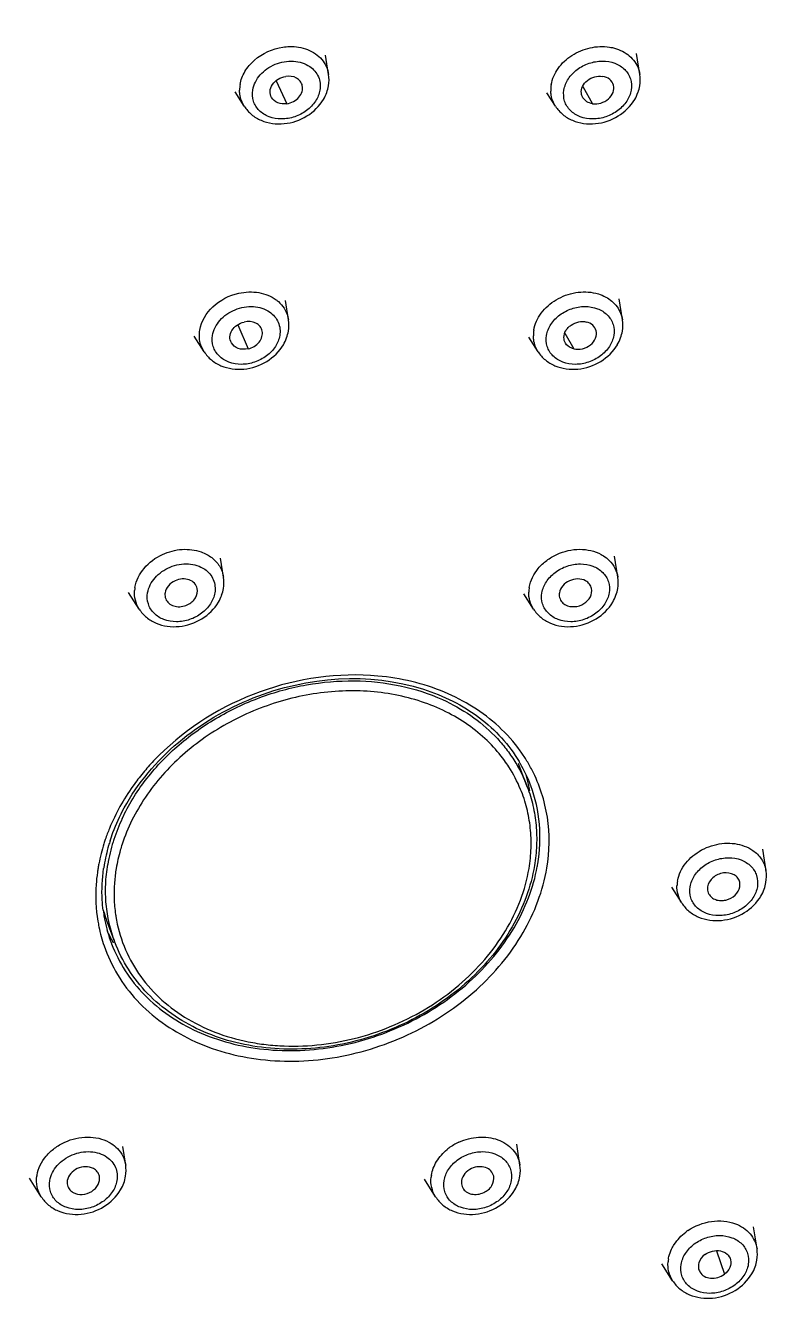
# Model space of a CAD drawing. Extents: x 11391 to 14551, y -233 to 2082.
# Drawn here: x 12465.1 to 12485.5, y 882.06 to 916.44 of the extents above; entities that cross this region are included whole.
import ezdxf

# ---------------------------------------------------------------- set-up
doc = ezdxf.new("R2010")
doc.units = 0
doc.header["$LTSCALE"] = 10
doc.header["$MEASUREMENT"] = 0
doc.layers.get('0').update_dxf_attribs({"linetype": 'CONTINUOUS'})

msp = doc.modelspace()

# ---------------------------------------------------------------- linework, layer by layer
at = {"color": 7, "linetype": 'Continuous'}
for p, q in [((12473.292, 915.12), (12473.211, 915.644)), ((12481.698, 915.12), (12481.61, 915.689)), ((12471.013, 914.262), (12470.763, 914.654)), ((12479.418, 914.262), (12479.186, 914.627)), ((12481.227, 908.497), (12481.14, 909.065)), ((12472.207, 908.497), (12472.127, 909.017)), ((12469.928, 907.639), (12469.662, 908.056)), ((12478.948, 907.639), (12478.701, 908.027)), ((12470.453, 901.551), (12470.374, 902.065)), ((12481.103, 901.551), (12481.015, 902.121)), ((12468.174, 900.693), (12467.889, 901.141)), ((12478.824, 900.693), (12478.561, 901.106)), ((12478.655, 895.899), (12478.43, 896.497)), ((12485.106, 893.62), (12485.015, 894.214)), ((12484.398, 893.201), (12484.396, 893.319)), ((12482.827, 892.762), (12482.558, 893.184)), ((12467.518, 891.707), (12467.293, 892.306)), ((12467.81, 885.689), (12467.733, 886.19)), ((12478.459, 885.689), (12478.373, 886.251)), ((12465.531, 884.832), (12465.21, 885.335)), ((12476.18, 884.832), (12475.879, 885.304)), ((12484.861, 883.426), (12484.77, 884.023)), ((12482.582, 882.569), (12482.292, 883.024))]:
    msp.add_line(p, q, dxfattribs=at)
at = {"color": 9, "linetype": 'Continuous'}
for p, q in [((12471.878, 914.952), (12472.163, 914.332)), ((12480.157, 914.798), (12480.417, 914.332)), ((12470.839, 908.366), (12471.116, 907.716)), ((12479.671, 908.143), (12479.911, 907.716)), ((12483.766, 883.378), (12483.982, 882.742))]:
    msp.add_line(p, q, dxfattribs=at)
for centre, radius, start, end in [((12471.774, 914.7), 0.888, 170.5065, 179.9615), ((12480.175, 914.701), 0.884, 170.49, 182.0677), ((12479.709, 908.078), 0.888, 170.5002, 180.4249), ((12468.944, 901.13), 0.897, 170.5281, 175.8845), ((12479.589, 901.131), 0.892, 170.5123, 178.5862), ((12473.469, 891.974), 6.739, 134.8855, 136.7142), ((12473.349, 892.086), 6.575, 136.7059, 140.4186), ((12474.993, 894.393), 3.766, 22.3995, 32.8232), ((12475.13, 894.454), 4.117, 27.3987, 31.8371), ((12475.072, 894.563), 3.924, 20.2448, 20.6292), ((12472.219, 892.933), 4.972, 154.9208, 161.8975), ((12472.187, 892.797), 5.206, 157.6759, 161.1684), ((12471.912, 892.885), 4.917, 162.5292, 169.0392), ((12472.077, 892.835), 5.09, 161.1763, 162.546), ((12471.841, 893.048), 4.578, 162.6123, 170.5117), ((12472.052, 892.989), 4.796, 161.9199, 162.6865), ((12471.635, 892.942), 4.634, 170.5373, 171.9667), ((12471.676, 892.936), 4.675, 169.0955, 170.5364), ((12471.716, 892.998), 4.22, 170.5311, 175.5526), ((12474.499, 894.555), 4.502, 349.6978, 350.5378), ((12484.303, 893.497), 0.812, 8.6974, 11.8963), ((12483.592, 893.2), 0.892, 170.5203, 177.8726), ((12471.124, 892.946), 4.12, 189.4142, 191.5751), ((12471.32, 893), 3.823, 188.263, 189.0452), ((12471.099, 892.941), 4.096, 191.5776, 199.0324), ((12471.094, 893.067), 3.926, 200.6292, 200.9831), ((12477.39, 885.008), 1.42, 126.9378, 129.3087), ((12477.434, 884.947), 1.496, 114.5943, 126.866), ((12466.312, 885.267), 0.908, 170.5376, 171.9797), ((12476.953, 885.268), 0.9, 170.5337, 174.1483), ((12483.806, 882.727), 1.443, 124.1241, 126.9543), ((12483.353, 883.006), 0.898, 170.5294, 175.4866)]:
    msp.add_arc(centre, radius, start, end, dxfattribs=at)
at = {"color": 7, "linetype": 'Continuous'}
for centre, radius, start, end in [((12472.181, 915.021), 1.128, 329.4741, 339.948), ((12480.587, 915.021), 1.128, 329.4741, 339.948), ((12471.097, 908.398), 1.128, 329.4741, 339.948), ((12480.117, 908.398), 1.128, 329.4741, 339.948), ((12469.343, 901.452), 1.128, 329.4741, 339.948), ((12479.992, 901.452), 1.128, 329.4741, 339.948), ((12474.813, 895.136), 3.865, 20.6223, 21.0448), ((12475.055, 894.545), 3.947, 30.4056, 30.9987), ((12475.06, 894.548), 3.941, 29.9885, 30.4056), ((12475.109, 894.575), 3.885, 20.6544, 30.0046), ((12474.812, 895.138), 3.965, 11.6109, 15.7987), ((12474.791, 895.134), 3.986, 11.2299, 11.6137), ((12474.778, 895.131), 4, 9.2857, 11.229), ((12471.742, 893.028), 4.576, 163.6807, 170.5142), ((12471.991, 892.961), 4.834, 162.2032, 163.747), ((12471.594, 893.054), 4.426, 170.5376, 171.7288), ((12483.995, 893.521), 1.128, 329.4741, 339.948), ((12471.119, 893.064), 3.949, 187.2443, 190.2803), ((12470.912, 893.667), 3.867, 196.5584, 200.6206), ((12471.091, 893.059), 3.92, 190.2837, 191.2653), ((12471.059, 893.052), 3.888, 191.2587, 200.6003), ((12470.912, 893.671), 3.968, 204.5537, 209.658), ((12470.93, 893.681), 3.989, 209.6549, 210.0105), ((12466.7, 885.591), 1.128, 329.4741, 339.948), ((12477.349, 885.591), 1.128, 329.4741, 339.948), ((12483.751, 883.328), 1.128, 329.4741, 339.948)]:
    msp.add_arc(centre, radius, start, end, dxfattribs=at)
at = {"color": 9, "linetype": 'Continuous'}
for points, knots in [([(12509.455, 896.624), (12509.799, 898.691), (12510.033, 902.871), (12508.901, 909.007), (12506.323, 914.664), (12502.408, 919.603), (12497.327, 923.631), (12491.291, 926.602), (12484.536, 928.415), (12477.32, 929.015), (12469.909, 928.381), (12460.178, 925.943), (12451.155, 921.249), (12443.791, 914.71), (12439.367, 909.139), (12436.186, 903.078), (12434.954, 898.768), (12434.597, 896.623)], [0, 0, 0, 0, 0.057279, 0.113229, 0.168926, 0.225491, 0.283876, 0.344681, 0.408101, 0.473925, 0.541618, 0.610414, 0.747275, 0.814026, 0.878586, 0.940574, 1, 1, 1, 1]), ([(12435.366, 896.622), (12435.673, 898.38), (12436.639, 901.907), (12439.016, 906.946), (12442.278, 911.696), (12447.735, 917.53), (12456.234, 923.402), (12467.924, 927.558), (12480.07, 928.515), (12489.755, 926.473), (12496.463, 923.173), (12500.772, 920.007), (12504.311, 916.195), (12506.101, 913.269), (12506.828, 911.75)], [0, 0, 0, 0, 0.058256, 0.118591, 0.181072, 0.245532, 0.378538, 0.513692, 0.646024, 0.771485, 0.831227, 0.888946, 0.945009, 1, 1, 1, 1]), ([(12506.619, 911.625), (12505.897, 913.137), (12504.119, 916.048), (12500.603, 919.843), (12496.319, 922.994), (12489.649, 926.278), (12480.015, 928.31), (12467.935, 927.356), (12456.31, 923.217), (12447.862, 917.37), (12442.44, 911.563), (12439.203, 906.835), (12436.848, 901.821), (12435.894, 898.313), (12435.592, 896.564)], [0, 0, 0, 0, 0.054994, 0.111057, 0.168777, 0.228521, 0.353993, 0.486343, 0.621509, 0.754513, 0.818966, 0.881436, 0.941758, 1, 1, 1, 1]), ([(12474.913, 927.536), (12477.885, 927.698), (12483.746, 927.414), (12490.727, 925.434), (12495.68, 922.926), (12498.983, 920.654), (12501.867, 918.001), (12503.492, 915.99), (12504.215, 914.939)], [0, 0, 0, 0, 0.268409, 0.524543, 0.647787, 0.767816, 0.885019, 1, 1, 1, 1]), ([(12436.217, 896.386), (12436.489, 898.019), (12437.343, 901.295), (12439.45, 906), (12442.351, 910.466), (12447.225, 916.012), (12454.876, 921.747), (12465.54, 926.141), (12476.832, 927.752), (12486.074, 926.601), (12492.728, 924.167), (12497.156, 921.684), (12500.977, 918.578), (12503.079, 916.112), (12503.988, 914.81)], [0, 0, 0, 0, 0.057753, 0.117461, 0.179204, 0.242865, 0.374388, 0.508704, 0.641328, 0.768271, 0.829003, 0.887713, 0.944583, 1, 1, 1, 1]), ([(12435.943, 896.547), (12436.241, 898.334), (12437.206, 901.923), (12439.632, 907.042), (12442.986, 911.853), (12448.613, 917.728), (12457.363, 923.547), (12465.418, 926.173), (12469.558, 926.912)], [0, 0, 0, 0, 0.113224, 0.230632, 0.352357, 0.478035, 0.737269, 1, 1, 1, 1]), ([(12470.898, 914.847), (12470.919, 914.97), (12471.015, 915.219), (12471.37, 915.635), (12471.777, 915.818), (12472.055, 915.859)], [0, 0, 0, 0, 0.231272, 0.479956, 1, 1, 1, 1]), ([(12472.055, 915.859), (12472.113, 915.868), (12472.338, 915.888), (12472.569, 915.852), (12472.725, 915.791)], [0, 0, 0, 0, 0.259552, 1, 1, 1, 1]), ([(12472.725, 915.791), (12472.87, 915.733), (12473.135, 915.558), (12473.27, 915.265), (12473.292, 915.12)], [0, 0, 0, 0, 0.514549, 1, 1, 1, 1]), ([(12479.304, 914.847), (12479.33, 915.002), (12479.469, 915.314), (12479.851, 915.664), (12480.343, 915.869), (12480.704, 915.886), (12480.876, 915.859)], [0, 0, 0, 0, 0.231251, 0.483154, 0.744923, 1, 1, 1, 1]), ([(12480.876, 915.859), (12480.902, 915.855), (12481.005, 915.836), (12481.106, 915.803), (12481.178, 915.771)], [0, 0, 0, 0, 0.255167, 1, 1, 1, 1]), ([(12481.178, 915.771), (12481.312, 915.71), (12481.554, 915.535), (12481.676, 915.258), (12481.698, 915.12)], [0, 0, 0, 0, 0.512884, 1, 1, 1, 1]), ([(12471.241, 914.701), (12471.266, 914.85), (12471.383, 915.07), (12471.623, 915.281), (12471.919, 915.443), (12472.331, 915.519), (12472.656, 915.422), (12472.783, 915.335)], [0, 0, 0, 0, 0.236328, 0.365273, 0.497999, 0.759832, 1, 1, 1, 1]), ([(12472.783, 915.335), (12472.882, 915.267), (12473.05, 915.074), (12473.076, 914.819), (12473.056, 914.701)], [0, 0, 0, 0, 0.50219, 1, 1, 1, 1]), ([(12479.647, 914.701), (12479.665, 914.806), (12479.753, 915.019), (12479.998, 915.271), (12480.32, 915.439), (12480.677, 915.501), (12481.02, 915.445), (12481.3, 915.275), (12481.467, 915.007), (12481.478, 914.799), (12481.462, 914.701)], [0, 0, 0, 0, 0.121323, 0.252671, 0.390131, 0.526779, 0.656064, 0.775111, 0.887043, 1, 1, 1, 1]), ([(12471.013, 914.262), (12470.951, 914.359), (12470.896, 914.509), (12470.886, 914.662), (12470.886, 914.701)], [0, 0, 0, 0, 0.746215, 1, 1, 1, 1]), ([(12473.056, 914.701), (12473.038, 914.595), (12472.95, 914.382), (12472.705, 914.13), (12472.382, 913.962), (12472.025, 913.901), (12471.683, 913.956), (12471.403, 914.127), (12471.236, 914.395), (12471.225, 914.602), (12471.241, 914.701)], [0, 0, 0, 0, 0.121325, 0.252677, 0.39014, 0.526788, 0.656071, 0.775106, 0.887034, 1, 1, 1, 1]), ([(12479.418, 914.262), (12479.361, 914.352), (12479.308, 914.49), (12479.294, 914.633), (12479.292, 914.669)], [0, 0, 0, 0, 0.746906, 1, 1, 1, 1]), ([(12481.462, 914.701), (12481.444, 914.595), (12481.355, 914.382), (12481.111, 914.13), (12480.788, 913.962), (12480.431, 913.901), (12480.089, 913.956), (12479.808, 914.127), (12479.641, 914.395), (12479.631, 914.602), (12479.647, 914.701)], [0, 0, 0, 0, 0.121323, 0.252671, 0.390131, 0.526779, 0.656064, 0.775111, 0.887043, 1, 1, 1, 1]), ([(12469.813, 908.224), (12469.852, 908.46), (12470.135, 908.924), (12470.607, 909.16), (12470.865, 909.217)], [0, 0, 0, 0, 0.475819, 1, 1, 1, 1]), ([(12470.865, 909.217), (12471.042, 909.257), (12471.4, 909.272), (12471.738, 909.139), (12471.873, 909.04)], [0, 0, 0, 0, 0.521282, 1, 1, 1, 1]), ([(12478.834, 908.224), (12478.861, 908.387), (12479.013, 908.715), (12479.426, 909.072), (12479.951, 909.265), (12480.329, 909.259), (12480.504, 909.217)], [0, 0, 0, 0, 0.232004, 0.48537, 0.747445, 1, 1, 1, 1]), ([(12480.504, 909.217), (12480.528, 909.211), (12480.622, 909.186), (12480.712, 909.149), (12480.775, 909.114)], [0, 0, 0, 0, 0.255078, 1, 1, 1, 1]), ([(12480.775, 909.114), (12480.893, 909.051), (12481.103, 908.877), (12481.208, 908.624), (12481.227, 908.497)], [0, 0, 0, 0, 0.510492, 1, 1, 1, 1]), ([(12470.156, 908.078), (12470.181, 908.227), (12470.298, 908.447), (12470.538, 908.659), (12470.834, 908.82), (12471.246, 908.896), (12471.571, 908.799), (12471.698, 908.713)], [0, 0, 0, 0, 0.236327, 0.365272, 0.497996, 0.759829, 1, 1, 1, 1]), ([(12471.873, 909.04), (12471.894, 909.024), (12471.975, 908.959), (12472.044, 908.879), (12472.086, 908.814)], [0, 0, 0, 0, 0.255195, 1, 1, 1, 1]), ([(12479.177, 908.078), (12479.194, 908.184), (12479.283, 908.397), (12479.527, 908.649), (12479.85, 908.817), (12480.207, 908.878), (12480.55, 908.823), (12480.83, 908.652), (12480.997, 908.384), (12481.008, 908.177), (12480.992, 908.078)], [0, 0, 0, 0, 0.121325, 0.252683, 0.390147, 0.526781, 0.656059, 0.775097, 0.887031, 1, 1, 1, 1]), ([(12471.698, 908.713), (12471.797, 908.644), (12471.965, 908.451), (12471.991, 908.196), (12471.971, 908.078)], [0, 0, 0, 0, 0.50219, 1, 1, 1, 1]), ([(12469.817, 907.915), (12469.802, 907.991), (12469.796, 908.096), (12469.809, 908.198), (12469.813, 908.224)], [0, 0, 0, 0, 0.745843, 1, 1, 1, 1]), ([(12471.971, 908.078), (12471.953, 907.972), (12471.865, 907.76), (12471.62, 907.508), (12471.298, 907.339), (12470.941, 907.278), (12470.598, 907.334), (12470.318, 907.504), (12470.151, 907.772), (12470.14, 907.98), (12470.156, 908.078)], [0, 0, 0, 0, 0.121325, 0.252683, 0.390147, 0.526781, 0.656059, 0.775097, 0.887031, 1, 1, 1, 1]), ([(12478.948, 907.639), (12478.888, 907.735), (12478.833, 907.882), (12478.822, 908.033), (12478.821, 908.071)], [0, 0, 0, 0, 0.746393, 1, 1, 1, 1]), ([(12480.992, 908.078), (12480.974, 907.972), (12480.885, 907.76), (12480.641, 907.508), (12480.318, 907.339), (12479.961, 907.278), (12479.618, 907.334), (12479.338, 907.504), (12479.171, 907.772), (12479.16, 907.98), (12479.177, 908.078)], [0, 0, 0, 0, 0.121325, 0.252676, 0.390138, 0.526787, 0.656072, 0.775106, 0.887036, 1, 1, 1, 1]), ([(12468.806, 902.168), (12468.972, 902.244), (12469.324, 902.336), (12469.688, 902.293), (12469.851, 902.235)], [0, 0, 0, 0, 0.513405, 1, 1, 1, 1]), ([(12469.851, 902.235), (12469.953, 902.199), (12470.141, 902.1), (12470.286, 901.943), (12470.34, 901.857)], [0, 0, 0, 0, 0.514223, 1, 1, 1, 1]), ([(12478.709, 901.278), (12478.74, 901.465), (12478.882, 901.742), (12479.176, 902.016), (12479.542, 902.232), (12480.059, 902.352), (12480.477, 902.262), (12480.651, 902.168)], [0, 0, 0, 0, 0.234827, 0.362617, 0.494378, 0.756394, 1, 1, 1, 1]), ([(12468.06, 901.278), (12468.091, 901.465), (12468.282, 901.84), (12468.616, 902.081), (12468.806, 902.168)], [0, 0, 0, 0, 0.476488, 1, 1, 1, 1]), ([(12468.403, 901.132), (12468.428, 901.281), (12468.544, 901.501), (12468.784, 901.712), (12469.08, 901.874), (12469.492, 901.95), (12469.817, 901.853), (12469.944, 901.766)], [0, 0, 0, 0, 0.236327, 0.365272, 0.497996, 0.759829, 1, 1, 1, 1]), ([(12479.052, 901.132), (12479.07, 901.237), (12479.159, 901.45), (12479.403, 901.702), (12479.726, 901.87), (12480.083, 901.932), (12480.425, 901.876), (12480.705, 901.706), (12480.872, 901.438), (12480.883, 901.23), (12480.867, 901.132)], [0, 0, 0, 0, 0.121325, 0.252677, 0.39014, 0.526788, 0.656071, 0.775106, 0.887034, 1, 1, 1, 1]), ([(12480.651, 902.168), (12480.671, 902.157), (12480.75, 902.111), (12480.823, 902.053), (12480.871, 902.005)], [0, 0, 0, 0, 0.25484, 1, 1, 1, 1]), ([(12480.871, 902.005), (12480.932, 901.943), (12481.036, 901.802), (12481.09, 901.635), (12481.103, 901.551)], [0, 0, 0, 0, 0.50306, 1, 1, 1, 1]), ([(12469.944, 901.766), (12470.044, 901.698), (12470.212, 901.505), (12470.237, 901.25), (12470.217, 901.132)], [0, 0, 0, 0, 0.50219, 1, 1, 1, 1]), ([(12468.174, 900.693), (12468.128, 900.766), (12468.057, 900.93), (12468.043, 901.107), (12468.05, 901.195)], [0, 0, 0, 0, 0.496562, 1, 1, 1, 1]), ([(12470.217, 901.132), (12470.2, 901.026), (12470.111, 900.813), (12469.867, 900.561), (12469.544, 900.393), (12469.187, 900.332), (12468.844, 900.387), (12468.564, 900.558), (12468.397, 900.826), (12468.386, 901.033), (12468.403, 901.132)], [0, 0, 0, 0, 0.121325, 0.252677, 0.39014, 0.526788, 0.656071, 0.775106, 0.887034, 1, 1, 1, 1]), ([(12478.824, 900.693), (12478.781, 900.761), (12478.714, 900.91), (12478.695, 901.072), (12478.697, 901.153)], [0, 0, 0, 0, 0.497439, 1, 1, 1, 1]), ([(12480.867, 901.132), (12480.849, 901.026), (12480.761, 900.813), (12480.516, 900.561), (12480.193, 900.393), (12479.836, 900.332), (12479.494, 900.387), (12479.214, 900.558), (12479.047, 900.826), (12479.036, 901.033), (12479.052, 901.132)], [0, 0, 0, 0, 0.121325, 0.252677, 0.39014, 0.526788, 0.656071, 0.775106, 0.887034, 1, 1, 1, 1]), ([(12467.715, 895.04), (12467.884, 895.403), (12468.317, 896.105), (12469.179, 897.018), (12470.229, 897.775), (12471.416, 898.34), (12472.683, 898.686), (12473.971, 898.797), (12475.218, 898.666), (12476.002, 898.415), (12476.365, 898.25)], [0, 0, 0, 0, 0.118652, 0.242526, 0.37039, 0.500378, 0.630308, 0.758007, 0.881635, 1, 1, 1, 1]), ([(12474.622, 898.886), (12473.556, 898.984), (12471.36, 898.673), (12469.474, 897.506), (12468.714, 896.749)], [0, 0, 0, 0, 0.499292, 1, 1, 1, 1]), ([(12477.884, 897.521), (12477.46, 897.912), (12476.42, 898.556), (12475.237, 898.83), (12474.622, 898.886)], [0, 0, 0, 0, 0.482808, 1, 1, 1, 1]), ([(12477.633, 897.084), (12477.475, 897.243), (12477.127, 897.538), (12476.537, 897.901), (12475.881, 898.182), (12474.927, 898.445), (12473.641, 898.541), (12472.085, 898.291), (12470.609, 897.699), (12469.523, 896.949), (12468.795, 896.224), (12468.336, 895.635), (12467.969, 895.009), (12467.787, 894.568), (12467.714, 894.345)], [0, 0, 0, 0, 0.055966, 0.113496, 0.172771, 0.233826, 0.360536, 0.491849, 0.624586, 0.755239, 0.818917, 0.881029, 0.941406, 1, 1, 1, 1]), ([(12476.365, 898.25), (12476.632, 898.129), (12477.136, 897.846), (12477.687, 897.385), (12478.056, 896.965), (12478.296, 896.63), (12478.499, 896.275), (12478.608, 896.025), (12478.655, 895.899)], [0, 0, 0, 0, 0.260658, 0.512541, 0.635964, 0.75807, 0.879266, 1, 1, 1, 1]), ([(12478.628, 896.626), (12478.577, 896.707), (12478.361, 897.031), (12478.099, 897.323), (12477.884, 897.521)], [0, 0, 0, 0, 0.2476, 1, 1, 1, 1]), ([(12478.158, 896.434), (12478.121, 896.492), (12477.963, 896.723), (12477.781, 896.936), (12477.633, 897.084)], [0, 0, 0, 0, 0.248135, 1, 1, 1, 1]), ([(12466.852, 865.386), (12471.665, 865.386), (12481.371, 867.039), (12492.218, 872.682), (12499.353, 878.996), (12503.64, 884.375), (12506.732, 890.23), (12507.936, 894.395), (12508.289, 896.469)], [0, 0, 0, 0, 0.258775, 0.519132, 0.646124, 0.768949, 0.886903, 1, 1, 1, 1]), ([(12479.183, 893.704), (12479.258, 894.155), (12479.275, 895.075), (12478.991, 895.952), (12478.786, 896.348)], [0, 0, 0, 0, 0.505832, 1, 1, 1, 1]), ([(12468.282, 896.275), (12468.186, 896.159), (12467.828, 895.695), (12467.537, 895.177), (12467.372, 894.774)], [0, 0, 0, 0, 0.256402, 1, 1, 1, 1]), ([(12478.703, 893.692), (12478.733, 893.875), (12478.77, 894.241), (12478.751, 894.788), (12478.656, 895.322), (12478.543, 895.663), (12478.475, 895.828)], [0, 0, 0, 0, 0.255193, 0.505951, 0.753656, 1, 1, 1, 1]), ([(12478.939, 893.815), (12478.998, 894.17), (12479.031, 894.888), (12478.875, 895.592), (12478.754, 895.921)], [0, 0, 0, 0, 0.505996, 1, 1, 1, 1]), ([(12467.714, 894.345), (12467.697, 894.291), (12467.631, 894.077), (12467.581, 893.858), (12467.554, 893.692)], [0, 0, 0, 0, 0.252776, 1, 1, 1, 1]), ([(12482.824, 893.665), (12482.91, 893.824), (12483.17, 894.11), (12483.604, 894.318), (12483.982, 894.381), (12484.344, 894.371), (12484.607, 894.278), (12484.749, 894.179)], [0, 0, 0, 0, 0.247065, 0.507876, 0.638171, 0.764839, 1, 1, 1, 1]), ([(12483.055, 893.201), (12483.073, 893.307), (12483.162, 893.52), (12483.406, 893.772), (12483.729, 893.94), (12484.086, 894.001), (12484.428, 893.946), (12484.708, 893.775), (12484.876, 893.507), (12484.886, 893.299), (12484.87, 893.201)], [0, 0, 0, 0, 0.121325, 0.252677, 0.39014, 0.526788, 0.656071, 0.775106, 0.887034, 1, 1, 1, 1]), ([(12484.749, 894.179), (12484.837, 894.118), (12484.991, 893.966), (12485.076, 893.766), (12485.098, 893.665)], [0, 0, 0, 0, 0.507547, 1, 1, 1, 1]), ([(12467.228, 891.605), (12467.321, 891.335), (12467.568, 890.808), (12468.285, 889.862), (12469.577, 888.948), (12471.483, 888.434), (12473.554, 888.512), (12475.572, 889.165), (12477.321, 890.323), (12478.613, 891.864), (12479.082, 893.094), (12479.183, 893.704)], [0, 0, 0, 0, 0.054985, 0.11071, 0.226555, 0.351163, 0.483479, 0.619387, 0.753525, 0.881151, 1, 1, 1, 1]), ([(12467.518, 891.707), (12467.456, 891.871), (12467.355, 892.208), (12467.272, 892.731), (12467.259, 893.267), (12467.296, 893.625), (12467.326, 893.803)], [0, 0, 0, 0, 0.246251, 0.494048, 0.744902, 1, 1, 1, 1]), ([(12467.428, 891.661), (12467.526, 891.406), (12467.778, 890.911), (12468.489, 890.027), (12469.742, 889.181), (12471.568, 888.717), (12473.542, 888.807), (12475.461, 889.436), (12477.126, 890.539), (12478.363, 892.002), (12478.822, 893.169), (12478.928, 893.75)], [0, 0, 0, 0, 0.055007, 0.110845, 0.227027, 0.351829, 0.484068, 0.619723, 0.753603, 0.881111, 1, 1, 1, 1]), ([(12467.545, 892.399), (12467.588, 892.125), (12467.736, 891.584), (12468.135, 890.84), (12468.695, 890.189), (12469.397, 889.653), (12470.217, 889.249), (12470.969, 889.033), (12471.603, 888.934), (12472.262, 888.884), (12473.105, 888.919), (12474.11, 889.112), (12475.083, 889.451), (12475.994, 889.924), (12476.815, 890.517), (12477.52, 891.211), (12478.085, 891.986), (12478.494, 892.816), (12478.654, 893.401), (12478.703, 893.692)], [0, 0, 0, 0, 0.055238, 0.110559, 0.166875, 0.224933, 0.285202, 0.347839, 0.380037, 0.41275, 0.479429, 0.547337, 0.61576, 0.683933, 0.751117, 0.816668, 0.880113, 0.941206, 1, 1, 1, 1]), ([(12482.712, 893.347), (12482.717, 893.374), (12482.74, 893.484), (12482.783, 893.59), (12482.824, 893.665)], [0, 0, 0, 0, 0.243678, 1, 1, 1, 1]), ([(12467.047, 893.59), (12467.031, 893.479), (12466.985, 893.041), (12467.005, 892.596), (12467.059, 892.272)], [0, 0, 0, 0, 0.253948, 1, 1, 1, 1]), ([(12467.509, 893.325), (12467.497, 893.179), (12467.49, 892.886), (12467.516, 892.594), (12467.537, 892.451)], [0, 0, 0, 0, 0.503126, 1, 1, 1, 1]), ([(12482.827, 892.762), (12482.783, 892.831), (12482.715, 892.984), (12482.697, 893.151), (12482.7, 893.233)], [0, 0, 0, 0, 0.497163, 1, 1, 1, 1]), ([(12484.87, 893.201), (12484.852, 893.095), (12484.764, 892.882), (12484.519, 892.631), (12484.197, 892.462), (12483.839, 892.401), (12483.497, 892.456), (12483.217, 892.627), (12483.05, 892.895), (12483.039, 893.103), (12483.055, 893.201)], [0, 0, 0, 0, 0.121325, 0.252677, 0.39014, 0.526788, 0.656071, 0.775106, 0.887034, 1, 1, 1, 1]), ([(12465.416, 885.416), (12465.447, 885.604), (12465.589, 885.881), (12465.883, 886.154), (12466.249, 886.371), (12466.766, 886.491), (12467.185, 886.4), (12467.358, 886.307)], [0, 0, 0, 0, 0.234827, 0.362615, 0.494376, 0.756392, 1, 1, 1, 1]), ([(12476.812, 886.307), (12476.978, 886.383), (12477.33, 886.475), (12477.695, 886.432), (12477.858, 886.373)], [0, 0, 0, 0, 0.513405, 1, 1, 1, 1]), ([(12477.858, 886.373), (12478.011, 886.319), (12478.292, 886.144), (12478.436, 885.84), (12478.459, 885.689)], [0, 0, 0, 0, 0.515749, 1, 1, 1, 1]), ([(12505.189, 886.128), (12500.436, 877.728), (12483.969, 864.726), (12463.009, 863.694), (12453.911, 866.902)], [0, 0, 0, 0, 0.500104, 1, 1, 1, 1]), ([(12453.94, 867.122), (12462.994, 863.902), (12483.885, 864.906), (12500.289, 877.873), (12505.009, 886.25)], [0, 0, 0, 0, 0.499871, 1, 1, 1, 1]), ([(12465.759, 885.27), (12465.784, 885.419), (12465.901, 885.639), (12466.141, 885.851), (12466.437, 886.013), (12466.849, 886.089), (12467.174, 885.992), (12467.301, 885.905)], [0, 0, 0, 0, 0.236327, 0.365272, 0.497996, 0.759829, 1, 1, 1, 1]), ([(12467.358, 886.307), (12467.379, 886.295), (12467.461, 886.247), (12467.536, 886.187), (12467.586, 886.136)], [0, 0, 0, 0, 0.255044, 1, 1, 1, 1]), ([(12467.586, 886.136), (12467.645, 886.075), (12467.745, 885.936), (12467.797, 885.772), (12467.81, 885.689)], [0, 0, 0, 0, 0.502826, 1, 1, 1, 1]), ([(12476.066, 885.416), (12476.087, 885.547), (12476.192, 885.809), (12476.38, 886.017), (12476.491, 886.107)], [0, 0, 0, 0, 0.481083, 1, 1, 1, 1]), ([(12476.409, 885.27), (12476.426, 885.376), (12476.515, 885.589), (12476.759, 885.841), (12477.082, 886.009), (12477.439, 886.07), (12477.782, 886.015), (12478.062, 885.844), (12478.229, 885.576), (12478.24, 885.369), (12478.224, 885.27)], [0, 0, 0, 0, 0.121325, 0.252677, 0.39014, 0.526788, 0.656071, 0.775106, 0.887034, 1, 1, 1, 1]), ([(12467.301, 885.905), (12467.4, 885.836), (12467.568, 885.644), (12467.594, 885.388), (12467.574, 885.27)], [0, 0, 0, 0, 0.50219, 1, 1, 1, 1]), ([(12465.531, 884.832), (12465.479, 884.913), (12465.403, 885.097), (12465.399, 885.296), (12465.413, 885.394)], [0, 0, 0, 0, 0.49524, 1, 1, 1, 1]), ([(12476.18, 884.832), (12476.131, 884.908), (12476.058, 885.081), (12476.049, 885.268), (12476.058, 885.36)], [0, 0, 0, 0, 0.496, 1, 1, 1, 1]), ([(12467.574, 885.27), (12467.556, 885.165), (12467.468, 884.952), (12467.223, 884.7), (12466.901, 884.532), (12466.544, 884.47), (12466.201, 884.526), (12465.921, 884.696), (12465.754, 884.964), (12465.743, 885.172), (12465.759, 885.27)], [0, 0, 0, 0, 0.121325, 0.252677, 0.39014, 0.526788, 0.656071, 0.775106, 0.887034, 1, 1, 1, 1]), ([(12478.224, 885.27), (12478.206, 885.165), (12478.117, 884.952), (12477.873, 884.7), (12477.55, 884.532), (12477.193, 884.47), (12476.85, 884.526), (12476.57, 884.696), (12476.403, 884.964), (12476.392, 885.172), (12476.409, 885.27)], [0, 0, 0, 0, 0.121325, 0.252677, 0.39014, 0.526788, 0.656071, 0.775106, 0.887034, 1, 1, 1, 1]), ([(12503.089, 884.235), (12501.091, 881.229), (12496.058, 875.685), (12486.553, 869.577), (12475.733, 865.933), (12468.113, 865.364), (12464.389, 865.598)], [0, 0, 0, 0, 0.241968, 0.494433, 0.749895, 1, 1, 1, 1]), ([(12482.997, 883.922), (12483.185, 884.049), (12483.613, 884.217), (12484.077, 884.18), (12484.279, 884.103)], [0, 0, 0, 0, 0.512606, 1, 1, 1, 1]), ([(12484.279, 884.103), (12484.428, 884.047), (12484.7, 883.872), (12484.839, 883.574), (12484.861, 883.426)], [0, 0, 0, 0, 0.515076, 1, 1, 1, 1]), ([(12482.553, 883.419), (12482.574, 883.463), (12482.673, 883.639), (12482.817, 883.788), (12482.939, 883.88)], [0, 0, 0, 0, 0.241528, 1, 1, 1, 1]), ([(12482.811, 883.007), (12482.828, 883.113), (12482.917, 883.326), (12483.161, 883.578), (12483.484, 883.746), (12483.841, 883.807), (12484.184, 883.752), (12484.464, 883.581), (12484.631, 883.313), (12484.642, 883.106), (12484.626, 883.007)], [0, 0, 0, 0, 0.121325, 0.252677, 0.39014, 0.526788, 0.656071, 0.775106, 0.887034, 1, 1, 1, 1]), ([(12436.998, 883.373), (12437.5, 882.037), (12438.751, 879.436), (12441.295, 875.896), (12444.458, 872.776), (12449.476, 869.213), (12456.994, 866.155), (12463.515, 865.386), (12466.852, 865.386)], [0, 0, 0, 0, 0.11566, 0.232543, 0.351738, 0.474096, 0.729493, 1, 1, 1, 1]), ([(12482.468, 883.153), (12482.471, 883.176), (12482.49, 883.267), (12482.522, 883.356), (12482.553, 883.419)], [0, 0, 0, 0, 0.244816, 1, 1, 1, 1]), ([(12482.582, 882.569), (12482.535, 882.643), (12482.464, 882.808), (12482.451, 882.988), (12482.458, 883.076)], [0, 0, 0, 0, 0.496437, 1, 1, 1, 1]), ([(12484.626, 883.007), (12484.608, 882.902), (12484.519, 882.689), (12484.275, 882.437), (12483.952, 882.269), (12483.595, 882.207), (12483.252, 882.263), (12482.972, 882.434), (12482.805, 882.702), (12482.794, 882.909), (12482.811, 883.007)], [0, 0, 0, 0, 0.121325, 0.252677, 0.39014, 0.526788, 0.656071, 0.775106, 0.887034, 1, 1, 1, 1])]:
    msp.add_open_spline(points, degree=3, knots=knots, dxfattribs=at)
at = {"color": 7, "linetype": 'Continuous'}
for points, knots in [([(12435.797, 896.514), (12436.071, 898.162), (12436.935, 901.471), (12439.067, 906.225), (12442.003, 910.739), (12446.94, 916.347), (12454.69, 922.144), (12465.49, 926.579), (12476.919, 928.194), (12486.265, 927.014), (12492.984, 924.538), (12497.448, 922.02), (12501.292, 918.873), (12503.401, 916.378), (12504.313, 915.061)], [0, 0, 0, 0, 0.057674, 0.11735, 0.179101, 0.242807, 0.374484, 0.50898, 0.641735, 0.768694, 0.829378, 0.887997, 0.94474, 1, 1, 1, 1]), ([(12471.751, 914.496), (12471.721, 914.547), (12471.69, 914.676), (12471.767, 914.864), (12471.923, 915.009), (12472.062, 915.059), (12472.135, 915.07)], [0, 0, 0, 0, 0.221577, 0.461669, 0.725389, 1, 1, 1, 1]), ([(12472.581, 914.819), (12472.572, 914.861), (12472.533, 914.943), (12472.387, 915.065), (12472.232, 915.084), (12472.135, 915.07)], [0, 0, 0, 0, 0.230676, 0.471175, 1, 1, 1, 1]), ([(12480.118, 914.614), (12480.11, 914.676), (12480.137, 914.812), (12480.276, 914.971), (12480.471, 915.07), (12480.621, 915.081), (12480.692, 915.07)], [0, 0, 0, 0, 0.224595, 0.474798, 0.739773, 1, 1, 1, 1]), ([(12480.985, 914.83), (12480.969, 914.89), (12480.89, 915.009), (12480.76, 915.059), (12480.692, 915.07)], [0, 0, 0, 0, 0.476694, 1, 1, 1, 1]), ([(12472.163, 914.332), (12472.226, 914.341), (12472.349, 914.382), (12472.496, 914.498), (12472.586, 914.651), (12472.593, 914.768), (12472.581, 914.819)], [0, 0, 0, 0, 0.26984, 0.532916, 0.776507, 1, 1, 1, 1]), ([(12480.417, 914.332), (12480.492, 914.32), (12480.651, 914.334), (12480.854, 914.444), (12480.988, 914.621), (12481.001, 914.767), (12480.985, 914.83)], [0, 0, 0, 0, 0.262717, 0.529389, 0.77724, 1, 1, 1, 1]), ([(12471.013, 914.262), (12471.066, 914.179), (12471.202, 914.027), (12471.557, 913.814), (12472.104, 913.745), (12472.725, 913.955), (12473.046, 914.266), (12473.153, 914.448)], [0, 0, 0, 0, 0.118133, 0.23883, 0.488884, 0.747812, 1, 1, 1, 1]), ([(12472.163, 914.332), (12472.082, 914.32), (12471.92, 914.331), (12471.789, 914.434), (12471.751, 914.496)], [0, 0, 0, 0, 0.530013, 1, 1, 1, 1]), ([(12479.418, 914.262), (12479.472, 914.179), (12479.607, 914.027), (12479.963, 913.814), (12480.51, 913.745), (12481.13, 913.955), (12481.452, 914.266), (12481.559, 914.448)], [0, 0, 0, 0, 0.118133, 0.23883, 0.488884, 0.747812, 1, 1, 1, 1]), ([(12480.417, 914.332), (12480.364, 914.34), (12480.264, 914.374), (12480.186, 914.448), (12480.16, 914.49)], [0, 0, 0, 0, 0.520461, 1, 1, 1, 1]), ([(12470.664, 907.876), (12470.636, 907.925), (12470.607, 908.046), (12470.673, 908.226), (12470.814, 908.37), (12470.943, 908.425), (12471.011, 908.44)], [0, 0, 0, 0, 0.222235, 0.461846, 0.724466, 1, 1, 1, 1]), ([(12471.497, 908.195), (12471.487, 908.24), (12471.445, 908.327), (12471.283, 908.452), (12471.114, 908.463), (12471.011, 908.44)], [0, 0, 0, 0, 0.229275, 0.4696, 1, 1, 1, 1]), ([(12479.646, 908.023), (12479.645, 908.086), (12479.674, 908.186), (12479.758, 908.291), (12479.869, 908.384), (12480.039, 908.456), (12480.188, 908.457), (12480.257, 908.44)], [0, 0, 0, 0, 0.226943, 0.351263, 0.480733, 0.744598, 1, 1, 1, 1]), ([(12480.515, 908.206), (12480.5, 908.262), (12480.433, 908.372), (12480.318, 908.425), (12480.257, 908.44)], [0, 0, 0, 0, 0.479729, 1, 1, 1, 1]), ([(12471.116, 907.716), (12471.231, 907.742), (12471.394, 907.837), (12471.502, 908.037), (12471.507, 908.146), (12471.497, 908.195)], [0, 0, 0, 0, 0.529507, 0.774273, 1, 1, 1, 1]), ([(12479.911, 907.716), (12479.987, 907.698), (12480.153, 907.702), (12480.369, 907.808), (12480.516, 907.988), (12480.532, 908.141), (12480.515, 908.206)], [0, 0, 0, 0, 0.26005, 0.527405, 0.776864, 1, 1, 1, 1]), ([(12469.928, 907.639), (12469.981, 907.556), (12470.117, 907.404), (12470.472, 907.192), (12471.019, 907.122), (12471.64, 907.332), (12471.961, 907.644), (12472.068, 907.826)], [0, 0, 0, 0, 0.118133, 0.23883, 0.488884, 0.747812, 1, 1, 1, 1]), ([(12471.116, 907.716), (12471.029, 907.697), (12470.851, 907.698), (12470.705, 907.809), (12470.664, 907.876)], [0, 0, 0, 0, 0.531607, 1, 1, 1, 1]), ([(12478.948, 907.639), (12479.001, 907.556), (12479.137, 907.404), (12479.493, 907.192), (12480.039, 907.122), (12480.66, 907.332), (12480.982, 907.644), (12481.089, 907.826)], [0, 0, 0, 0, 0.118133, 0.23883, 0.488884, 0.747812, 1, 1, 1, 1]), ([(12479.911, 907.716), (12479.888, 907.722), (12479.801, 907.75), (12479.724, 907.812), (12479.689, 907.869)], [0, 0, 0, 0, 0.265767, 1, 1, 1, 1]), ([(12469.743, 901.249), (12469.732, 901.301), (12469.677, 901.404), (12469.522, 901.496), (12469.334, 901.517), (12469.206, 901.484), (12469.146, 901.456)], [0, 0, 0, 0, 0.223648, 0.462374, 0.724093, 1, 1, 1, 1]), ([(12480.231, 901.456), (12480.104, 901.525), (12479.774, 901.518), (12479.547, 901.271), (12479.524, 901.132)], [0, 0, 0, 0, 0.50719, 1, 1, 1, 1]), ([(12469.146, 901.456), (12469.077, 901.425), (12468.955, 901.337), (12468.886, 901.2), (12468.874, 901.132)], [0, 0, 0, 0, 0.523516, 1, 1, 1, 1]), ([(12469.474, 900.807), (12469.562, 900.848), (12469.715, 900.968), (12469.761, 901.165), (12469.743, 901.249)], [0, 0, 0, 0, 0.533507, 1, 1, 1, 1]), ([(12479.688, 900.807), (12479.761, 900.768), (12479.941, 900.737), (12480.192, 900.821), (12480.377, 901.003), (12480.409, 901.175), (12480.393, 901.248)], [0, 0, 0, 0, 0.250282, 0.518565, 0.774044, 1, 1, 1, 1]), ([(12480.393, 901.248), (12480.384, 901.291), (12480.344, 901.376), (12480.272, 901.434), (12480.231, 901.456)], [0, 0, 0, 0, 0.489253, 1, 1, 1, 1]), ([(12468.174, 900.693), (12468.227, 900.61), (12468.363, 900.458), (12468.718, 900.245), (12469.265, 900.176), (12469.886, 900.386), (12470.207, 900.697), (12470.314, 900.879)], [0, 0, 0, 0, 0.118133, 0.23883, 0.488884, 0.747812, 1, 1, 1, 1]), ([(12468.874, 901.132), (12468.872, 901.115), (12468.866, 901.047), (12468.883, 900.978), (12468.907, 900.934)], [0, 0, 0, 0, 0.256603, 1, 1, 1, 1]), ([(12468.907, 900.934), (12468.93, 900.892), (12469, 900.818), (12469.198, 900.736), (12469.373, 900.761), (12469.474, 900.807)], [0, 0, 0, 0, 0.226297, 0.470371, 1, 1, 1, 1]), ([(12478.824, 900.693), (12478.877, 900.61), (12479.013, 900.458), (12479.368, 900.245), (12479.915, 900.176), (12480.536, 900.386), (12480.857, 900.697), (12480.964, 900.879)], [0, 0, 0, 0, 0.118133, 0.23883, 0.488884, 0.747812, 1, 1, 1, 1]), ([(12479.524, 901.132), (12479.521, 901.115), (12479.515, 901.047), (12479.532, 900.978), (12479.557, 900.934)], [0, 0, 0, 0, 0.256643, 1, 1, 1, 1]), ([(12479.557, 900.934), (12479.579, 900.894), (12479.622, 900.847), (12479.674, 900.815), (12479.688, 900.807)], [0, 0, 0, 0, 0.741155, 1, 1, 1, 1]), ([(12467.77, 895.325), (12468.499, 896.665), (12471.08, 898.763), (12474.39, 898.998), (12475.852, 898.531)], [0, 0, 0, 0, 0.498439, 1, 1, 1, 1]), ([(12475.852, 898.531), (12476.393, 898.359), (12477.399, 897.863), (12478.165, 897.033), (12478.438, 896.578)], [0, 0, 0, 0, 0.51698, 1, 1, 1, 1]), ([(12508.147, 896.355), (12507.841, 894.577), (12506.866, 891.012), (12504.441, 885.928), (12501.103, 881.154), (12495.521, 875.326), (12488.586, 870.704), (12480.882, 867.577), (12472.873, 865.529), (12464.635, 865.148), (12456.818, 866.579), (12451.439, 868.49), (12446.635, 871.204), (12442.543, 874.651), (12439.29, 878.736), (12437.742, 881.82), (12437.144, 883.409)], [0, 0, 0, 0, 0.058488, 0.119074, 0.181828, 0.24657, 0.380028, 0.44792, 0.515606, 0.647511, 0.711057, 0.772479, 0.831744, 0.889073, 0.944932, 1, 1, 1, 1]), ([(12478.655, 895.899), (12478.718, 895.732), (12478.821, 895.39), (12478.905, 894.858), (12478.919, 894.314), (12478.881, 893.951), (12478.851, 893.77)], [0, 0, 0, 0, 0.246664, 0.49471, 0.745441, 1, 1, 1, 1]), ([(12467.388, 894.438), (12467.413, 894.514), (12467.519, 894.818), (12467.654, 895.112), (12467.77, 895.325)], [0, 0, 0, 0, 0.246167, 1, 1, 1, 1]), ([(12467.202, 892.566), (12467.19, 892.658), (12467.156, 893.032), (12467.174, 893.411), (12467.214, 893.691)], [0, 0, 0, 0, 0.246935, 1, 1, 1, 1]), ([(12478.851, 893.77), (12478.803, 893.485), (12478.65, 892.912), (12478.265, 892.096), (12477.735, 891.331), (12477.075, 890.638), (12476.304, 890.034), (12475.443, 889.536), (12474.517, 889.158), (12473.551, 888.91), (12472.571, 888.799), (12471.604, 888.828), (12470.677, 888.997), (12469.816, 889.304), (12469.046, 889.74), (12468.388, 890.295), (12467.864, 890.953), (12467.614, 891.451), (12467.518, 891.707)], [0, 0, 0, 0, 0.058641, 0.11924, 0.181882, 0.246413, 0.312487, 0.379605, 0.447171, 0.514547, 0.581112, 0.646322, 0.709761, 0.771195, 0.830607, 0.888217, 0.944471, 1, 1, 1, 1]), ([(12484.396, 893.319), (12484.387, 893.36), (12484.349, 893.442), (12484.204, 893.563), (12483.943, 893.598), (12483.661, 893.475), (12483.542, 893.294), (12483.527, 893.201)], [0, 0, 0, 0, 0.111342, 0.227199, 0.48175, 0.753059, 1, 1, 1, 1]), ([(12482.827, 892.762), (12482.88, 892.679), (12483.016, 892.527), (12483.371, 892.314), (12483.918, 892.245), (12484.539, 892.455), (12484.86, 892.767), (12484.967, 892.948)], [0, 0, 0, 0, 0.118133, 0.23883, 0.488884, 0.747812, 1, 1, 1, 1]), ([(12483.527, 893.201), (12483.524, 893.184), (12483.518, 893.117), (12483.535, 893.047), (12483.56, 893.003)], [0, 0, 0, 0, 0.256348, 1, 1, 1, 1]), ([(12483.56, 893.003), (12483.579, 892.969), (12483.634, 892.905), (12483.748, 892.844), (12483.883, 892.82), (12484.071, 892.84), (12484.283, 892.949), (12484.384, 893.116), (12484.398, 893.201)], [0, 0, 0, 0, 0.111698, 0.230332, 0.357335, 0.490812, 0.757693, 1, 1, 1, 1]), ([(12505.578, 885.985), (12500.732, 877.541), (12484.131, 864.456), (12463.022, 863.349), (12453.811, 866.504)], [0, 0, 0, 0, 0.5, 1, 1, 1, 1]), ([(12466.939, 885.595), (12466.811, 885.664), (12466.481, 885.656), (12466.254, 885.409), (12466.231, 885.27)], [0, 0, 0, 0, 0.50719, 1, 1, 1, 1]), ([(12466.395, 884.946), (12466.468, 884.906), (12466.648, 884.875), (12466.899, 884.959), (12467.084, 885.142), (12467.116, 885.314), (12467.1, 885.387)], [0, 0, 0, 0, 0.250282, 0.518565, 0.774044, 1, 1, 1, 1]), ([(12467.1, 885.387), (12467.091, 885.43), (12467.051, 885.514), (12466.979, 885.573), (12466.939, 885.595)], [0, 0, 0, 0, 0.489253, 1, 1, 1, 1]), ([(12477.152, 885.595), (12477.083, 885.563), (12476.962, 885.475), (12476.892, 885.339), (12476.881, 885.27)], [0, 0, 0, 0, 0.523516, 1, 1, 1, 1]), ([(12477.75, 885.387), (12477.738, 885.439), (12477.683, 885.543), (12477.529, 885.635), (12477.34, 885.655), (12477.212, 885.622), (12477.152, 885.595)], [0, 0, 0, 0, 0.223648, 0.462374, 0.724093, 1, 1, 1, 1]), ([(12477.48, 884.946), (12477.568, 884.986), (12477.721, 885.107), (12477.767, 885.304), (12477.75, 885.387)], [0, 0, 0, 0, 0.533507, 1, 1, 1, 1]), ([(12465.531, 884.832), (12465.584, 884.748), (12465.72, 884.596), (12466.075, 884.384), (12466.622, 884.314), (12467.243, 884.524), (12467.564, 884.836), (12467.671, 885.018)], [0, 0, 0, 0, 0.118133, 0.23883, 0.488884, 0.747812, 1, 1, 1, 1]), ([(12466.231, 885.27), (12466.228, 885.253), (12466.222, 885.186), (12466.239, 885.116), (12466.264, 885.072)], [0, 0, 0, 0, 0.256642, 1, 1, 1, 1]), ([(12466.264, 885.072), (12466.286, 885.033), (12466.329, 884.986), (12466.381, 884.953), (12466.395, 884.946)], [0, 0, 0, 0, 0.741155, 1, 1, 1, 1]), ([(12476.18, 884.832), (12476.233, 884.748), (12476.369, 884.596), (12476.725, 884.384), (12477.271, 884.314), (12477.892, 884.524), (12478.214, 884.836), (12478.321, 885.018)], [0, 0, 0, 0, 0.118133, 0.23883, 0.488884, 0.747812, 1, 1, 1, 1]), ([(12476.881, 885.27), (12476.878, 885.253), (12476.872, 885.186), (12476.889, 885.116), (12476.913, 885.072)], [0, 0, 0, 0, 0.256603, 1, 1, 1, 1]), ([(12476.913, 885.072), (12476.936, 885.031), (12477.007, 884.956), (12477.204, 884.875), (12477.379, 884.9), (12477.48, 884.946)], [0, 0, 0, 0, 0.226297, 0.470371, 1, 1, 1, 1]), ([(12483.454, 883.272), (12483.514, 883.317), (12483.652, 883.381), (12483.87, 883.388), (12484.063, 883.307), (12484.134, 883.19), (12484.148, 883.131)], [0, 0, 0, 0, 0.272454, 0.537124, 0.778837, 1, 1, 1, 1]), ([(12483.454, 883.272), (12483.38, 883.217), (12483.289, 883.101), (12483.271, 882.922), (12483.297, 882.84), (12483.318, 882.805)], [0, 0, 0, 0, 0.526976, 0.767589, 1, 1, 1, 1]), ([(12484.148, 883.131), (12484.165, 883.064), (12484.146, 882.906), (12484.044, 882.789), (12483.982, 882.742)], [0, 0, 0, 0, 0.470898, 1, 1, 1, 1]), ([(12482.582, 882.569), (12482.635, 882.485), (12482.771, 882.333), (12483.126, 882.121), (12483.673, 882.051), (12484.294, 882.261), (12484.615, 882.573), (12484.722, 882.755)], [0, 0, 0, 0, 0.118133, 0.23883, 0.488884, 0.747812, 1, 1, 1, 1]), ([(12483.318, 882.805), (12483.346, 882.757), (12483.434, 882.673), (12483.613, 882.622), (12483.808, 882.643), (12483.929, 882.703), (12483.982, 882.742)], [0, 0, 0, 0, 0.223493, 0.468282, 0.732002, 1, 1, 1, 1])]:
    msp.add_open_spline(points, degree=3, knots=knots, dxfattribs=at)
for points in [[(12473.289, 914.818), (12473.306, 914.917), (12473.307, 915.02), (12473.292, 915.12)], [(12481.695, 914.818), (12481.712, 914.917), (12481.713, 915.02), (12481.698, 915.12)], [(12473.241, 914.634), (12473.262, 914.694), (12473.279, 914.755), (12473.289, 914.818)], [(12480.16, 914.49), (12480.137, 914.527), (12480.123, 914.571), (12480.118, 914.614)], [(12481.647, 914.634), (12481.668, 914.694), (12481.685, 914.755), (12481.695, 914.818)], [(12472.204, 908.195), (12472.221, 908.294), (12472.222, 908.398), (12472.207, 908.497)], [(12481.225, 908.195), (12481.242, 908.294), (12481.243, 908.398), (12481.227, 908.497)], [(12472.156, 908.012), (12472.178, 908.071), (12472.194, 908.133), (12472.204, 908.195)], [(12481.176, 908.012), (12481.198, 908.071), (12481.215, 908.133), (12481.225, 908.195)], [(12479.689, 907.869), (12479.661, 907.915), (12479.646, 907.97), (12479.646, 908.023)], [(12470.451, 901.249), (12470.467, 901.348), (12470.469, 901.451), (12470.453, 901.551)], [(12481.1, 901.249), (12481.117, 901.348), (12481.118, 901.451), (12481.103, 901.551)], [(12470.402, 901.065), (12470.424, 901.125), (12470.44, 901.186), (12470.451, 901.249)], [(12481.052, 901.065), (12481.073, 901.125), (12481.09, 901.186), (12481.1, 901.249)], [(12485.103, 893.318), (12485.12, 893.417), (12485.121, 893.521), (12485.106, 893.62)], [(12485.055, 893.135), (12485.077, 893.194), (12485.093, 893.256), (12485.103, 893.318)], [(12467.807, 885.387), (12467.824, 885.487), (12467.825, 885.59), (12467.81, 885.689)], [(12478.457, 885.387), (12478.474, 885.487), (12478.475, 885.59), (12478.459, 885.689)], [(12467.759, 885.204), (12467.781, 885.263), (12467.797, 885.325), (12467.807, 885.387)], [(12478.408, 885.204), (12478.43, 885.263), (12478.447, 885.325), (12478.457, 885.387)], [(12484.859, 883.124), (12484.875, 883.224), (12484.877, 883.327), (12484.861, 883.426)], [(12484.81, 882.941), (12484.832, 883), (12484.848, 883.062), (12484.859, 883.124)]]:
    msp.add_open_spline(points, degree=3, dxfattribs=at)
at = {"color": 9, "linetype": 'Continuous'}
for points in [[(12472.086, 908.814), (12472.148, 908.719), (12472.19, 908.609), (12472.207, 908.497)], [(12469.928, 907.639), (12469.875, 907.723), (12469.836, 907.818), (12469.817, 907.915)], [(12470.34, 901.857), (12470.397, 901.765), (12470.437, 901.658), (12470.453, 901.551)]]:
    msp.add_open_spline(points, degree=3, dxfattribs=at)

doc.saveas('drawing.dxf')
